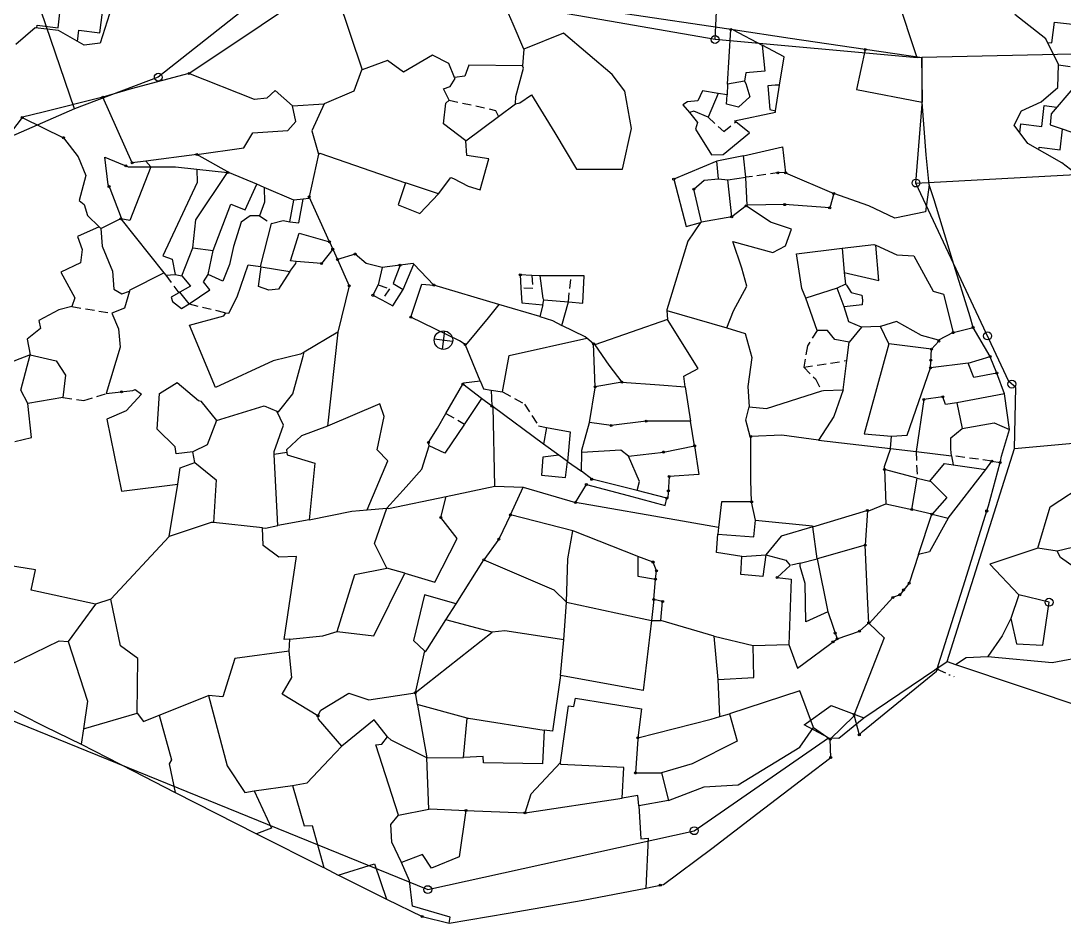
# Model space of a CAD drawing. Header units: metres. Extents: x 302961 to 304417, y 1943136 to 1944048.
# Drawn here: x 303496 to 304070, y 1943147 to 1943644 of the extents above; entities that cross this region are included whole.
import ezdxf

# ---------------------------------------------------------------- set-up
doc = ezdxf.new("R2010")
doc.units = ezdxf.units.M
doc.linetypes.add('DASHED', pattern=[0.75, 0.5, -0.25])
doc.linetypes.add('DIVIDE', pattern=[1.25, 0.5, -0.25, 0, -0.25, 0, -0.25])
for name, color, linetype in [('POLY_HATCH', 12, 'Continuous'), ('POLY_PARCEL', 6, 'Continuous'), ('POLY_SUBPARCEL', 6, 'DASHED'), ('V_BOUND_LINE', 7, 'Continuous'), ('V_DIVIDE_LINE', 7, 'DIVIDE')]:
    doc.layers.add(name, color=color, linetype=linetype)

msp = doc.modelspace()

# ---------------------------------------------------------------- linework, layer by layer
for p, q in [((303728.75, 1943473.49), (303727.51, 1943463.35)), ((303723.06, 1943469.04), (303733.19, 1943467.8))]:
    msp.add_line(p, q)
for centre, radius in [((303886.26, 1943639.49), 0.552), ((303877.64, 1943633.93), 2.17), ((303960.17, 1943628.5), 0.552), ((303571.23, 1943613.19), 2.17), ((303588.28, 1943615.27), 0.552), ((303540.79, 1943602.21), 0.552), ((303496.35, 1943590.97), 0.552), ((303519.1, 1943579.89), 0.552), ((303592.49, 1943570.62), 0.552), ((303553.43, 1943564.38), 0.552), ((303556.92, 1943566.05), 0.552), ((303609.39, 1943560.66), 0.552), ((303912.13, 1943560.58), 0.552), ((303916.46, 1943560.51), 0.552), ((303544.12, 1943552.99), 0.552), ((303854.84, 1943557.06), 0.552), ((303988.17, 1943554.9), 2.17), ((303654.23, 1943547.38), 0.552), ((303865.88, 1943551.55), 0.552), ((303942.89, 1943549.17), 0.552), ((303894.75, 1943542.35), 0.552), ((303915.9, 1943543.01), 0.552), ((303940.68, 1943541.24), 0.552), ((303886.77, 1943536.27), 0.552), ((303550.65, 1943535.15), 0.552), ((303665.4, 1943522.55), 0.552), ((303667.19, 1943518.51), 0.552), ((303669.79, 1943512.81), 0.552), ((303679.5, 1943515.83), 0.552), ((303661.05, 1943510.61), 0.552), ((303704.24, 1943509.64), 0.552), ((303770.44, 1943504.32), 0.552), ((303676.24, 1943498.28), 0.552), ((303722.79, 1943498.75), 0.552), ((303689.37, 1943493.08), 0.552), ((303710.14, 1943481.06), 0.552), ((303728.13, 1943468.42), 5.1), ((304008.61, 1943472.53), 0.552), ((304019.57, 1943475.39), 0.552), ((304027.57, 1943470.72), 2.17), ((304000.72, 1943467.87), 0.552), ((303740.14, 1943466.06), 0.552), ((303810.79, 1943466.34), 0.552), ((303996.75, 1943463.43), 0.552), ((303996.36, 1943457.31), 0.552), ((304028.97, 1943459.43), 0.552), ((303996.1, 1943453.15), 0.552), ((304032.73, 1943450.3), 0.552), ((303738.77, 1943444.13), 0.552), ((303826.36, 1943445.29), 0.552), ((304040.92, 1943444.21), 2.17), ((303551.05, 1943439.96), 0.552), ((303811.7, 1943442.66), 0.552), ((303754.81, 1943432.06), 0.552), ((303992.56, 1943435.74), 0.552), ((304002.9, 1943437.17), 0.552), ((303820.48, 1943421.45), 0.552), ((303839.66, 1943423.79), 0.552), ((303897.32, 1943415.28), 0.552), ((303719.92, 1943412.02), 0.552), ((303866.38, 1943410.21), 0.552), ((303849.21, 1943406.78), 0.552), ((304029.93, 1943401.78), 0.552), ((304034.49, 1943401.04), 0.552), ((303809.73, 1943391.77), 0.552), ((303852.34, 1943393.24), 0.552), ((303970.81, 1943397.25), 0.552), ((303806.78, 1943388.89), 0.552), ((303851.04, 1943381.34), 0.552), ((303851.9, 1943385.43), 0.552), ((303800.87, 1943379.01), 0.552), ((303897.75, 1943379.42), 0.552), ((303961.42, 1943374.55), 0.552), ((303985.86, 1943375.08), 0.552), ((303726.69, 1943370.76), 0.552), ((303765.11, 1943372.11), 0.552), ((303996.84, 1943372.55), 0.552), ((304027.08, 1943374.31), 0.552), ((303758.67, 1943358.76), 0.552), ((303960.15, 1943355.54), 0.552), ((303750.33, 1943347.43), 0.552), ((303843.48, 1943346.22), 0.552), ((303845.42, 1943341.4), 0.552), ((303844.87, 1943336.78), 0.552), ((303911.85, 1943337.68), 0.552), ((303984.36, 1943334.56), 0.552), ((303981.35, 1943330.81), 0.552), ((303843.89, 1943325.5), 0.552), ((303848.76, 1943324.49), 0.552), ((303975.42, 1943326.72), 0.552), ((303979.27, 1943328.22), 0.552), ((304061.41, 1943324.05), 2.17), ((303962.15, 1943312.74), 0.552), ((303943.69, 1943307.12), 0.552), ((303957.11, 1943308.15), 0.552), ((303942.5, 1943302.26), 0.552), ((303944.78, 1943303.95), 0.552), ((303999.82, 1943287.2), 0.552), ((303712.56, 1943274.14), 0.552), ((303659.11, 1943261.49), 0.552), ((303954.14, 1943262.21), 0.552), ((303835.13, 1943249.4), 0.552), ((303940.95, 1943248.58), 0.552), ((303956.99, 1943251.03), 0.552), ((303941.24, 1943238.53), 0.552), ((303833.84, 1943230.05), 0.552), ((303740.54, 1943209.34), 0.552), ((303773.04, 1943208.11), 0.552), ((303866.16, 1943198.25), 2.17), ((303847.48, 1943168.23), 0.552), ((303719.53, 1943165.82), 2.17), ((303716.41, 1943151), 0.552)]:
    msp.add_circle(centre, radius)
at = {"layer": 'POLY_HATCH', "linetype": 'Continuous'}
for p, q in [((303516.07, 1943640.41), (303517.47, 1943651.89)), ((303539.04, 1943637.61), (303540.44, 1943649.09)), ((303504.4, 1943640.34), (303504.58, 1943641.81)), ((303504.58, 1943641.81), (303516.07, 1943640.41)), ((304062.98, 1943632.03), (304064.38, 1943643.52)), ((304064.38, 1943643.52), (304075.87, 1943642.12)), ((303526.81, 1943632.91), (303527.55, 1943639.01)), ((303527.55, 1943639.01), (303539.04, 1943637.61)), ((304060.57, 1943632.33), (304062.98, 1943632.03)), ((304066.61, 1943619.93), (304073.07, 1943619.14)), ((304057.38, 1943586.08), (304058.78, 1943597.57)), ((304058.78, 1943597.57), (304065.69, 1943596.73)), ((304045.3, 1943582.58), (304045.89, 1943587.48)), ((304045.89, 1943587.48), (304057.38, 1943586.08)), ((304067.47, 1943573.19), (304068.86, 1943584.61)), ((304055.81, 1943573.2), (304055.98, 1943574.6)), ((304055.98, 1943574.6), (304067.47, 1943573.19))]:
    msp.add_line(p, q, dxfattribs=at)
at = {"layer": 'POLY_HATCH'}
for p, q in [((303545.63, 1943652.14), (303539.3, 1943631.89)), ((304059.57, 1943634.34), (304042.6, 1943647.63)), ((303503.51, 1943640.45), (303492.91, 1943631.23)), ((303516.3, 1943638.89), (303503.51, 1943640.45)), ((303530.41, 1943630.87), (303516.3, 1943638.89)), ((304066.62, 1943620.17), (304059.57, 1943634.34)), ((303539.3, 1943631.89), (303530.41, 1943630.87)), ((304066.14, 1943607.61), (304066.62, 1943620.17)), ((304057.09, 1943599.61), (304066.14, 1943607.61)), ((304074.51, 1943607), (304062.48, 1943592.98)), ((304046.31, 1943594.61), (304057.09, 1943599.61)), ((304042.19, 1943586.71), (304046.31, 1943594.61)), ((304062.48, 1943592.98), (304062.06, 1943586.9)), ((304049.74, 1943576.68), (304042.19, 1943586.71)), ((304062.06, 1943586.9), (304080.04, 1943580.84)), ((304068.43, 1943565.99), (304049.74, 1943576.68)), ((304083.5, 1943554.34), (304068.43, 1943565.99))]:
    msp.add_line(p, q, dxfattribs=at)
at = {"layer": 'POLY_PARCEL'}
for p, q in [((303877.64, 1943633.93), (303885.25, 1943787.87)), ((303525.04, 1943595.78), (303465.5, 1943771.66)), ((303988.82, 1943623.91), (303941.84, 1943766.78)), ((303766.52, 1943642.42), (303748.39, 1943684.44)), ((303666.32, 1943668.12), (303683.44, 1943617.27)), ((303634.13, 1943662.95), (303571.23, 1943613.19)), ((303646.3, 1943654.08), (303618.93, 1943635.67)), ((303877.64, 1943633.93), (303783.51, 1943650.22)), ((303885.24, 1943639.65), (303828.23, 1943648.03)), ((303772.45, 1943628.7), (303766.52, 1943642.42)), ((303884.49, 1943609.42), (303886.26, 1943639.49)), ((303886.26, 1943639.49), (303885.24, 1943639.65)), ((303887.59, 1943639.29), (303886.26, 1943639.49)), ((303918.98, 1943634.51), (303887.59, 1943639.29)), ((303887.59, 1943639.29), (303903.57, 1943630.89)), ((303618.93, 1943635.67), (303588.28, 1943615.27)), ((303794.18, 1943637.49), (303772.45, 1943628.7)), ((303820.96, 1943614.63), (303794.18, 1943637.49)), ((303988.82, 1943623.91), (303877.64, 1943633.93)), ((303960.17, 1943628.5), (303918.98, 1943634.51)), ((303772.45, 1943628.7), (303771.72, 1943619.43)), ((303915.55, 1943624.47), (303903.57, 1943630.89)), ((303903.57, 1943630.89), (303905.05, 1943616.47)), ((303960.17, 1943628.5), (303955.41, 1943606.46)), ((303991.58, 1943623.89), (303960.17, 1943628.5)), ((303697.33, 1943622.47), (303683.44, 1943617.27)), ((303706.11, 1943616.04), (303697.33, 1943622.47)), ((303722.21, 1943625.39), (303706.11, 1943616.04)), ((303731.16, 1943620.71), (303722.21, 1943625.39)), ((303913.03, 1943608.85), (303915.55, 1943624.47)), ((303991.37, 1943623.97), (303988.82, 1943623.91)), ((304103.22, 1943626.54), (303991.37, 1943623.97)), ((303991.73, 1943600.61), (303991.37, 1943623.97)), ((303991.51, 1943599.44), (303991.58, 1943623.89)), ((303683.06, 1943617.13), (303678.83, 1943605.5)), ((303683.44, 1943617.27), (303683.06, 1943617.13)), ((303734.3, 1943613.09), (303731.16, 1943620.71)), ((303742.04, 1943619.73), (303739.96, 1943613.78)), ((303771.72, 1943619.43), (303742.04, 1943619.73)), ((303767.92, 1943602.55), (303772.2, 1943618.15)), ((303772.2, 1943618.15), (303771.72, 1943619.43)), ((303905.05, 1943616.47), (303894.51, 1943615.54)), ((303571.23, 1943613.19), (303525.04, 1943595.78)), ((303587.95, 1943615.18), (303556.3, 1943606.7)), ((303588.28, 1943615.27), (303587.95, 1943615.18)), ((303624.12, 1943600.94), (303587.95, 1943615.18)), ((303731.91, 1943608.09), (303734.53, 1943612.52)), ((303739.96, 1943613.78), (303734.3, 1943613.09)), ((303734.53, 1943612.52), (303734.3, 1943613.09)), ((303827.96, 1943605.42), (303820.96, 1943614.63)), ((303893.84, 1943611.01), (303884.49, 1943609.42)), ((303894.51, 1943615.54), (303893.84, 1943611.01)), ((303893.84, 1943611.01), (303894.58, 1943609.65)), ((303556.3, 1943606.7), (303540.79, 1943602.21)), ((303635.5, 1943605.84), (303631, 1943601.56)), ((303645.03, 1943597.45), (303635.5, 1943605.84)), ((303678.83, 1943605.5), (303662.42, 1943598.5)), ((303728.12, 1943606.78), (303731.91, 1943608.09)), ((303731.27, 1943600.6), (303728.12, 1943606.78)), ((303831.59, 1943584.92), (303827.96, 1943605.42)), ((303870.69, 1943605.77), (303868.09, 1943600.24)), ((303879.39, 1943604.28), (303870.69, 1943605.77)), ((303884.49, 1943609.42), (303884.25, 1943603.44)), ((303894.58, 1943609.65), (303896.79, 1943602.3)), ((303910.72, 1943608.89), (303906.74, 1943608.51)), ((303906.74, 1943608.51), (303907.8, 1943595.44)), ((303913.03, 1943608.85), (303910.72, 1943608.89)), ((303910.87, 1943594.59), (303913.03, 1943608.85)), ((303955.41, 1943606.46), (303991.51, 1943599.44)), ((303540.79, 1943602.21), (303507.95, 1943593.88)), ((303556.92, 1943566.05), (303540.79, 1943602.21)), ((303631, 1943601.56), (303624.12, 1943600.94)), ((303729.41, 1943598.94), (303731.27, 1943600.6)), ((303767.8, 1943598.48), (303767.92, 1943602.55)), ((303767.8, 1943598.48), (303770.25, 1943599.09)), ((303770.25, 1943599.09), (303776.57, 1943603.43)), ((303776.57, 1943603.43), (303789.44, 1943582.52)), ((303862.51, 1943599.7), (303859.95, 1943598.04)), ((303868.09, 1943600.24), (303862.51, 1943599.7)), ((303879.39, 1943604.28), (303873.82, 1943591.12)), ((303884.25, 1943603.44), (303879.39, 1943604.28)), ((303883.89, 1943598.28), (303884.25, 1943603.44)), ((303896.79, 1943602.3), (303890.54, 1943596.7)), ((303988.17, 1943554.9), (303991.73, 1943600.61)), ((303993.84, 1943570.46), (303991.51, 1943599.44)), ((303525.04, 1943595.78), (303483.88, 1943577.75)), ((303507.95, 1943593.88), (303496.49, 1943591.15)), ((303645.03, 1943597.45), (303662.42, 1943598.5)), ((303646.91, 1943588.72), (303645.03, 1943597.45)), ((303662.42, 1943598.5), (303655.74, 1943583.71)), ((303728.18, 1943587.49), (303729.41, 1943598.94)), ((303758.47, 1943591.64), (303767.8, 1943598.48)), ((303859.95, 1943598.04), (303863.47, 1943593.68)), ((303865.95, 1943594.55), (303863.47, 1943593.68)), ((303863.47, 1943593.68), (303867.86, 1943588.24)), ((303873.82, 1943591.12), (303865.95, 1943594.55)), ((303890.54, 1943596.7), (303883.89, 1943598.28)), ((303888.35, 1943589.2), (303910.78, 1943594)), ((303907.8, 1943595.44), (303910.87, 1943594.59)), ((303910.78, 1943594), (303910.87, 1943594.59)), ((303496.35, 1943590.97), (303477.91, 1943567.02)), ((303496.49, 1943591.15), (303496.35, 1943590.97)), ((303496.35, 1943590.97), (303519.1, 1943579.89)), ((303642.6, 1943583.88), (303646.91, 1943588.72)), ((303740.55, 1943578.07), (303728.18, 1943587.49)), ((303740.55, 1943578.07), (303758.47, 1943591.64)), ((303867.86, 1943588.24), (303866.92, 1943584.52)), ((303889.01, 1943588.65), (303888.35, 1943589.2)), ((303896.5, 1943582.49), (303889.01, 1943588.65)), ((303618.25, 1943574.27), (303623.23, 1943582.51)), ((303623.23, 1943582.51), (303642.6, 1943583.88)), ((303655.74, 1943583.71), (303659.33, 1943570.88)), ((303789.44, 1943582.52), (303801.27, 1943562.56)), ((303826.6, 1943562.51), (303831.59, 1943584.92)), ((303866.92, 1943584.52), (303875.6, 1943570.45)), ((303882.13, 1943570.65), (303896.5, 1943582.49)), ((303519.1, 1943579.89), (303527.16, 1943569.25)), ((303740.99, 1943570.16), (303740.55, 1943578.07)), ((303592.49, 1943570.62), (303564.39, 1943567.01)), ((303592.49, 1943570.62), (303618.25, 1943574.27)), ((303610.46, 1943560.55), (303592.49, 1943570.62)), ((303659.33, 1943570.88), (303654.23, 1943547.38)), ((303659.33, 1943570.88), (303660.04, 1943571.37)), ((303660.04, 1943571.37), (303707.35, 1943555.05)), ((303875.6, 1943570.45), (303882.13, 1943570.65)), ((303893.3, 1943569.93), (303914.81, 1943574.9)), ((303914.81, 1943574.9), (303916.46, 1943560.51)), ((303995.51, 1943554.01), (303993.84, 1943570.46)), ((303527.16, 1943569.25), (303531.34, 1943559.02)), ((303543.65, 1943553.9), (303541.75, 1943569.11)), ((303541.75, 1943569.11), (303554.61, 1943563.9)), ((303564.39, 1943567.01), (303556.92, 1943566.05)), ((303753.13, 1943568.26), (303740.99, 1943570.16)), ((303748.26, 1943551.22), (303753.13, 1943568.26)), ((303878.54, 1943566.97), (303854.84, 1943557.06)), ((303893.3, 1943569.93), (303878.54, 1943566.97)), ((303879.59, 1943557.21), (303878.54, 1943566.97)), ((303894.54, 1943558.06), (303893.3, 1943569.93)), ((303531.34, 1943559.02), (303527.63, 1943545.29)), ((303554.61, 1943563.9), (303567.16, 1943563.9)), ((303567.16, 1943563.9), (303555.48, 1943534.27)), ((303567.16, 1943563.9), (303580.61, 1943563.75)), ((303580.61, 1943563.75), (303592.35, 1943562.52)), ((303591.84, 1943534.65), (303609.39, 1943560.66)), ((303592.35, 1943562.52), (303592.67, 1943555.29)), ((303592.35, 1943562.52), (303609.39, 1943560.66)), ((303609.39, 1943560.66), (303610.46, 1943560.55)), ((303625.37, 1943554.21), (303610.46, 1943560.55)), ((303801.27, 1943562.56), (303826.6, 1943562.51)), ((303916.46, 1943560.51), (303942.89, 1943549.17)), ((303988.17, 1943554.9), (304092.82, 1943560.59)), ((303544.67, 1943551.92), (303543.65, 1943553.9)), ((303592.67, 1943555.29), (303573.75, 1943514.84)), ((303619.11, 1943540.22), (303625.37, 1943554.21)), ((303629.47, 1943552.47), (303625.37, 1943554.21)), ((303707.35, 1943555.05), (303703.21, 1943542.97)), ((303725.36, 1943549.05), (303707.35, 1943555.05)), ((303725.36, 1943549.05), (303732.23, 1943557.87)), ((303732.23, 1943557.87), (303733.61, 1943557.44)), ((303733.61, 1943557.44), (303741.69, 1943553.25)), ((303741.69, 1943553.25), (303748.26, 1943551.22)), ((303854.84, 1943557.06), (303861.71, 1943530.95)), ((303865.88, 1943551.55), (303871.56, 1943556.5)), ((303871.56, 1943556.5), (303879.59, 1943557.21)), ((303879.59, 1943557.21), (303884.7, 1943556.68)), ((303884.7, 1943556.68), (303894.54, 1943558.06)), ((303886.77, 1943536.27), (303884.7, 1943556.68)), ((303894.56, 1943557.92), (303894.54, 1943558.06)), ((303895.19, 1943542.69), (303894.56, 1943557.92)), ((304039.32, 1943445.62), (303988.17, 1943554.9)), ((303995.51, 1943554.01), (303993.35, 1943539)), ((303998.26, 1943545.75), (303995.51, 1943554.01)), ((303551, 1943535.48), (303544.67, 1943551.92)), ((303645.85, 1943545.5), (303629.47, 1943552.47)), ((303629.47, 1943552.47), (303629.7, 1943544.41)), ((303654.23, 1943547.38), (303654.03, 1943546.46)), ((303665.4, 1943522.55), (303654.23, 1943547.38)), ((303715.09, 1943538.22), (303725.36, 1943549.05)), ((303870.23, 1943533.44), (303865.88, 1943551.55)), ((303942.89, 1943549.17), (303940.68, 1943541.24)), ((303962.19, 1943542.29), (303942.89, 1943549.17)), ((303527.63, 1943545.29), (303530.35, 1943543.01)), ((303530.35, 1943543.01), (303532.27, 1943537.12)), ((303601.36, 1943517.75), (303611.06, 1943543.36)), ((303611.06, 1943543.36), (303619.11, 1943540.22)), ((303629.7, 1943544.41), (303626.88, 1943536.9)), ((303643.56, 1943533.56), (303645.85, 1943545.5)), ((303650.95, 1943546.06), (303645.85, 1943545.5)), ((303648.48, 1943532.91), (303650.95, 1943546.06)), ((303654.03, 1943546.46), (303650.95, 1943546.06)), ((303703.21, 1943542.97), (303715.09, 1943538.22)), ((303894.75, 1943542.35), (303886.77, 1943536.27)), ((303895.19, 1943542.69), (303894.75, 1943542.35)), ((303908.1, 1943533.31), (303894.75, 1943542.35)), ((303915.9, 1943543.01), (303895.19, 1943542.69)), ((303940.68, 1943541.24), (303915.9, 1943543.01)), ((303976.52, 1943535.61), (303962.19, 1943542.29)), ((304008.29, 1943512.46), (303998.26, 1943545.75)), ((303532.27, 1943537.12), (303538.69, 1943530.78)), ((303621.79, 1943536.94), (303616.79, 1943533.33)), ((303626.88, 1943536.9), (303621.79, 1943536.94)), ((303886.77, 1943536.27), (303870.23, 1943533.44)), ((303993.35, 1943539), (303976.52, 1943535.61)), ((303538.69, 1943530.78), (303526.84, 1943525.54)), ((303538.69, 1943530.78), (303539.53, 1943529.95)), ((303539.53, 1943529.95), (303551, 1943535.48)), ((303555.48, 1943534.27), (303550.65, 1943535.15)), ((303550.65, 1943535.15), (303574.31, 1943505.43)), ((303590.31, 1943519.23), (303591.84, 1943534.65)), ((303616.79, 1943533.33), (303612.62, 1943519.91)), ((303627.47, 1943508.88), (303633.47, 1943532.61)), ((303633.47, 1943532.61), (303639.95, 1943534.24)), ((303639.95, 1943534.24), (303643.56, 1943533.56)), ((303643.56, 1943533.56), (303648.48, 1943532.91)), ((303861.71, 1943530.95), (303869.54, 1943533.24)), ((303869.54, 1943533.24), (303862.71, 1943522.87)), ((303869.54, 1943533.24), (303870.23, 1943533.44)), ((303919.6, 1943529.56), (303908.1, 1943533.31)), ((303526.84, 1943525.54), (303529.27, 1943518.25)), ((303539.53, 1943529.95), (303540.4, 1943520.08)), ((303644.04, 1943512.15), (303648.84, 1943527.35)), ((303648.84, 1943527.35), (303665.4, 1943522.55)), ((303916.32, 1943520.25), (303919.6, 1943529.56)), ((303540.4, 1943520.08), (303546.06, 1943506.33)), ((303584.26, 1943503.86), (303590.31, 1943519.23)), ((303590.31, 1943519.23), (303601.36, 1943517.75)), ((303612.62, 1943519.91), (303610.42, 1943509.98)), ((303665.4, 1943522.55), (303667.19, 1943518.51)), ((303862.71, 1943522.87), (303851.12, 1943485.16)), ((303892.37, 1943508.09), (303887.39, 1943522.7)), ((303887.39, 1943522.7), (303909.49, 1943516.64)), ((303909.49, 1943516.64), (303916.32, 1943520.25)), ((303922.42, 1943516.01), (303947.51, 1943519.02)), ((303947.51, 1943519.02), (303965.03, 1943521.14)), ((303947.51, 1943519.02), (303948.73, 1943505.61)), ((303965.03, 1943521.14), (303966, 1943520.7)), ((303967.8, 1943501.16), (303966, 1943520.7)), ((303966, 1943520.7), (303977.65, 1943515.43)), ((303529.27, 1943518.25), (303528.43, 1943510.95)), ((303573.75, 1943514.84), (303578.88, 1943513.01)), ((303578.88, 1943513.01), (303580.47, 1943504.5)), ((303598.74, 1943504.52), (303601.36, 1943517.75)), ((303667.19, 1943518.51), (303661.05, 1943510.61)), ((303667.19, 1943518.51), (303669.79, 1943512.81)), ((303679.5, 1943515.83), (303669.79, 1943512.81)), ((303685.64, 1943510.55), (303679.5, 1943515.83)), ((303925.42, 1943496.84), (303922.42, 1943516.01)), ((303977.65, 1943515.43), (303987.01, 1943514.76)), ((303987.01, 1943514.76), (303997.57, 1943495.32)), ((303528.43, 1943510.95), (303517.64, 1943505.8)), ((303610.42, 1943509.98), (303606.78, 1943500.86)), ((303614.67, 1943492.33), (303620.75, 1943509.94)), ((303620.75, 1943509.94), (303627.47, 1943508.88)), ((303626.43, 1943497.85), (303627.87, 1943508.81)), ((303627.47, 1943508.88), (303627.87, 1943508.81)), ((303627.87, 1943508.81), (303643.61, 1943506.23)), ((303643.61, 1943506.23), (303646.98, 1943510.58)), ((303647.04, 1943511.71), (303644.04, 1943512.15)), ((303646.98, 1943510.58), (303647.04, 1943511.71)), ((303661.05, 1943510.61), (303647.04, 1943511.71)), ((303669.79, 1943512.81), (303676.24, 1943498.28)), ((303694.39, 1943508.39), (303685.64, 1943510.55)), ((303694.39, 1943508.39), (303692.26, 1943498.9)), ((303704.24, 1943509.64), (303694.39, 1943508.39)), ((303704.24, 1943509.64), (303700.41, 1943499.54)), ((303711.45, 1943510.61), (303704.24, 1943509.64)), ((303706, 1943496.35), (303711.85, 1943510.19)), ((303711.85, 1943510.19), (303711.45, 1943510.61)), ((303722.79, 1943498.75), (303711.85, 1943510.19)), ((303895.15, 1943498.05), (303892.37, 1943508.09)), ((304017.95, 1943481.29), (304008.29, 1943512.46)), ((303517.64, 1943505.8), (303525.39, 1943491.66)), ((303546.06, 1943506.33), (303546.76, 1943496.41)), ((303555.77, 1943496.14), (303574.31, 1943505.43)), ((303574.31, 1943505.43), (303575.34, 1943504.14)), ((303575.34, 1943504.14), (303580.47, 1943504.5)), ((303580.47, 1943504.5), (303584.26, 1943503.86)), ((303584.26, 1943503.86), (303588.91, 1943498.07)), ((303596.02, 1943500.44), (303598.74, 1943504.52)), ((303606.78, 1943500.86), (303598.74, 1943504.52)), ((303643.61, 1943506.23), (303637.44, 1943496.43)), ((303776.85, 1943503.99), (303770.44, 1943504.32)), ((303770.44, 1943504.32), (303770.81, 1943497.19)), ((303781.12, 1943503.77), (303776.85, 1943503.99)), ((303781.35, 1943503.77), (303781.12, 1943503.77)), ((303782.99, 1943491.39), (303781.35, 1943503.77)), ((303798.43, 1943503.77), (303781.35, 1943503.77)), ((303805.64, 1943503.77), (303798.43, 1943503.77)), ((303804.77, 1943488.84), (303805.64, 1943503.77)), ((303948.73, 1943505.61), (303967.8, 1943501.16)), ((303948.73, 1943505.61), (303949.32, 1943499.17)), ((303546.76, 1943496.41), (303551.14, 1943493.86)), ((303555.42, 1943495.41), (303555.77, 1943496.14)), ((303588.91, 1943498.07), (303583.15, 1943494.78)), ((303588.17, 1943488.32), (303599.63, 1943496.16)), ((303599.63, 1943496.16), (303596.02, 1943500.44)), ((303632.03, 1943495.84), (303626.43, 1943497.85)), ((303637.44, 1943496.43), (303632.03, 1943495.84)), ((303676.24, 1943498.28), (303670.04, 1943472.77)), ((303692.26, 1943498.9), (303689.37, 1943493.08)), ((303700.21, 1943487.36), (303706, 1943496.35)), ((303700.41, 1943499.54), (303706, 1943496.35)), ((303710.14, 1943481.06), (303716.18, 1943499.19)), ((303716.18, 1943499.19), (303722.79, 1943498.75)), ((303758.61, 1943488.03), (303722.79, 1943498.75)), ((303770.81, 1943497.19), (303771.25, 1943488.92)), ((303887.69, 1943484.52), (303895.15, 1943498.05)), ((303927.63, 1943491.54), (303925.42, 1943496.84)), ((303944.78, 1943497.08), (303927.63, 1943491.54)), ((303949.32, 1943499.17), (303944.78, 1943497.08)), ((303948.6, 1943486.69), (303944.78, 1943497.08)), ((303949.32, 1943499.17), (303949.97, 1943498.69)), ((303949.97, 1943498.69), (303952.45, 1943494.63)), ((303525.39, 1943491.66), (303523.73, 1943486.84)), ((303551.14, 1943493.86), (303555.42, 1943495.41)), ((303555.42, 1943495.41), (303552.64, 1943485.97)), ((303582.53, 1943494.43), (303578.29, 1943492.02)), ((303578.29, 1943492.02), (303579, 1943489.6)), ((303583.15, 1943494.78), (303582.53, 1943494.43)), ((303588.17, 1943488.32), (303583.15, 1943494.78)), ((303610.09, 1943483.32), (303614.67, 1943492.33)), ((303689.37, 1943493.08), (303694.21, 1943490.52)), ((303694.21, 1943490.52), (303700.21, 1943487.36)), ((303782.81, 1943487.84), (303783.3, 1943490.66)), ((303783.3, 1943490.66), (303782.99, 1943491.39)), ((303783.3, 1943490.66), (303796.88, 1943489.43)), ((303933.72, 1943473.77), (303927.63, 1943491.54)), ((303952.45, 1943494.63), (303958.43, 1943493.18)), ((303958.43, 1943493.18), (303958.74, 1943490.35)), ((303958.74, 1943490.35), (303958.5, 1943487.87)), ((303997.57, 1943495.32), (304003.28, 1943493.74)), ((304003.28, 1943493.74), (304008.61, 1943472.53)), ((303516.51, 1943485.05), (303505.51, 1943479.2)), ((303523.73, 1943486.84), (303516.51, 1943485.05)), ((303552.64, 1943485.97), (303545.71, 1943483.26)), ((303579, 1943489.6), (303584.07, 1943485.88)), ((303584.07, 1943485.88), (303588.17, 1943488.32)), ((303758.61, 1943488.03), (303752.79, 1943480.68)), ((303781.11, 1943481.33), (303758.61, 1943488.03)), ((303771.25, 1943488.92), (303782.81, 1943487.84)), ((303782.81, 1943487.84), (303781.11, 1943481.33)), ((303793.21, 1943476.44), (303796.88, 1943489.43)), ((303796.88, 1943489.43), (303804.77, 1943488.84)), ((303851.12, 1943485.16), (303851.15, 1943484.67)), ((303851.15, 1943484.67), (303884.13, 1943475.21)), ((303851.15, 1943484.67), (303851.42, 1943479.72)), ((303884.13, 1943475.21), (303887.69, 1943484.52)), ((303958.5, 1943487.87), (303948.6, 1943486.69)), ((303951.22, 1943478.48), (303948.6, 1943486.69)), ((303505.51, 1943479.2), (303506.47, 1943474.87)), ((303545.71, 1943483.26), (303549.37, 1943474.55)), ((303588.45, 1943476.56), (303607.31, 1943481.82)), ((303607.31, 1943481.82), (303608.45, 1943483.48)), ((303608.45, 1943483.48), (303610.09, 1943483.32)), ((303737.04, 1943468.01), (303710.14, 1943481.06)), ((303752.79, 1943480.68), (303740.28, 1943465.72)), ((303781.11, 1943481.33), (303788.19, 1943479.15)), ((303788.19, 1943479.15), (303793.21, 1943476.44)), ((303851.42, 1943479.72), (303811.38, 1943465.86)), ((303868.4, 1943452.77), (303851.42, 1943479.72)), ((303958.11, 1943475.49), (303951.22, 1943478.48)), ((303977.53, 1943478.73), (303968.66, 1943476)), ((303991.3, 1943470.91), (303977.53, 1943478.73)), ((304019.57, 1943475.39), (304017.95, 1943481.29)), ((303506.47, 1943474.87), (303499.16, 1943468.93)), ((303549.37, 1943474.55), (303550.2, 1943464.49)), ((303602.76, 1943442.36), (303588.45, 1943476.56)), ((303670.04, 1943472.77), (303651.5, 1943461.77)), ((303670.04, 1943472.77), (303664.4, 1943420.97)), ((303806.2, 1943470.18), (303793.21, 1943476.44)), ((303884.13, 1943475.21), (303894.22, 1943471.97)), ((303939.41, 1943473.76), (303933.72, 1943473.77)), ((303943.46, 1943468.81), (303939.41, 1943473.76)), ((303958.11, 1943475.49), (303951.44, 1943467.29)), ((303968.42, 1943475.93), (303958.11, 1943475.49)), ((303968.66, 1943476), (303968.42, 1943475.93)), ((303973.28, 1943466.36), (303968.66, 1943476)), ((304008.61, 1943472.53), (304019.57, 1943475.39)), ((304028.97, 1943459.43), (304019.57, 1943475.39)), ((303499.16, 1943468.93), (303500.65, 1943460.24)), ((303740.14, 1943466.06), (303737.04, 1943468.01)), ((303764.3, 1943459.94), (303806.97, 1943469.53)), ((303806.97, 1943469.53), (303806.2, 1943470.18)), ((303810.79, 1943466.34), (303806.97, 1943469.53)), ((303894.22, 1943471.97), (303897.9, 1943458.8)), ((303951.44, 1943467.29), (303943.46, 1943468.81)), ((303950.12, 1943457.15), (303951.44, 1943467.29)), ((304000.6, 1943468.33), (303991.3, 1943470.91)), ((303996.75, 1943463.43), (304000.72, 1943467.87)), ((304008.61, 1943472.53), (304000.6, 1943468.33)), ((304000.72, 1943467.87), (304000.6, 1943468.33)), ((303550.2, 1943464.49), (303542.49, 1943438.97)), ((303651.5, 1943461.77), (303649.56, 1943460.75)), ((303650.99, 1943459.57), (303651.5, 1943461.77)), ((303740.28, 1943465.72), (303740.14, 1943466.06)), ((303748.36, 1943445.97), (303740.28, 1943465.72)), ((303811.7, 1943442.66), (303810.79, 1943466.34)), ((303811.38, 1943465.86), (303810.79, 1943466.34)), ((303811.38, 1943465.86), (303819.21, 1943454.69)), ((303973.28, 1943466.36), (303959.63, 1943416.85)), ((303996.75, 1943463.43), (303973.28, 1943466.36)), ((303996.1, 1943453.15), (303996.75, 1943463.43)), ((303500.65, 1943460.24), (303480.37, 1943452.5)), ((303495.68, 1943440.86), (303500.65, 1943460.24)), ((303500.65, 1943460.24), (303515.1, 1943457.06)), ((303515.1, 1943457.06), (303520.15, 1943449.13)), ((303634.42, 1943456.94), (303602.76, 1943442.36)), ((303649.56, 1943460.75), (303634.42, 1943456.94)), ((303645.27, 1943438.78), (303650.99, 1943459.57)), ((303760.65, 1943439.97), (303764.3, 1943459.94)), ((303897.9, 1943458.8), (303895.63, 1943442.94)), ((303948.02, 1943441.03), (303950.12, 1943457.15)), ((304016.87, 1943455.75), (303996.1, 1943453.15)), ((304016.87, 1943455.75), (304028.97, 1943459.43)), ((304020.09, 1943447.77), (304016.87, 1943455.75)), ((304029.05, 1943459.29), (304028.97, 1943459.43)), ((304032.73, 1943450.3), (304029.05, 1943459.29)), ((303819.21, 1943454.69), (303826.36, 1943445.29)), ((303860.39, 1943448.59), (303868.4, 1943452.77)), ((303983.35, 1943416.11), (303996.1, 1943453.15)), ((304032.73, 1943450.3), (304020.09, 1943447.77)), ((304036.92, 1943438.81), (304032.73, 1943450.3)), ((303520.15, 1943449.13), (303518.78, 1943436.84)), ((303571.97, 1943438.93), (303581.67, 1943445.04)), ((303581.67, 1943445.04), (303593.27, 1943435.24)), ((303729.52, 1943428.01), (303738.77, 1943444.13)), ((303738.77, 1943444.13), (303739.21, 1943444.9)), ((303749.16, 1943436.28), (303738.77, 1943444.13)), ((303739.21, 1943444.9), (303748.36, 1943445.97)), ((303748.36, 1943445.97), (303750.27, 1943441.6)), ((303826.36, 1943445.29), (303811.7, 1943442.66)), ((303826.36, 1943445.29), (303847.05, 1943443.7)), ((303861.13, 1943442.63), (303860.39, 1943448.59)), ((304043.15, 1943442.26), (304039.32, 1943445.62)), ((303499.51, 1943433.46), (303495.68, 1943440.86)), ((303542.49, 1943438.97), (303557.25, 1943440.69)), ((303562.08, 1943438.68), (303553.54, 1943429.42)), ((303557.25, 1943440.69), (303558.52, 1943441.21)), ((303558.52, 1943441.21), (303562.08, 1943438.68)), ((303570.53, 1943419.44), (303571.97, 1943438.93)), ((303637.45, 1943428.87), (303645.27, 1943438.78)), ((303750.27, 1943441.6), (303754.38, 1943440.81)), ((303754.38, 1943440.81), (303754.81, 1943432.06)), ((303754.38, 1943440.81), (303760.65, 1943439.97)), ((303808.48, 1943422.96), (303811.71, 1943442.19)), ((303811.71, 1943442.19), (303811.7, 1943442.66)), ((303847.05, 1943443.7), (303861.13, 1943442.63)), ((303861.13, 1943442.63), (303864.06, 1943423.7)), ((303895.63, 1943442.94), (303896.32, 1943431.7)), ((303905.94, 1943430.8), (303936.32, 1943440.4)), ((303936.32, 1943440.4), (303937.27, 1943440.7)), ((303937.27, 1943440.7), (303948.02, 1943441.03)), ((303948.02, 1943441.03), (303942.95, 1943426.4)), ((304036.92, 1943438.81), (304010.65, 1943433.92)), ((304039.58, 1943419.13), (304036.92, 1943438.81)), ((304042.46, 1943408.64), (304043.15, 1943442.26)), ((303518.78, 1943436.84), (303499.51, 1943433.46)), ((303501.51, 1943414.8), (303499.51, 1943433.46)), ((303593.27, 1943435.24), (303594.66, 1943434.76)), ((303594.66, 1943434.76), (303603.25, 1943424.19)), ((303693.16, 1943433.26), (303664.4, 1943420.97)), ((303695.48, 1943426.42), (303693.16, 1943433.26)), ((303749.16, 1943436.28), (303739.93, 1943422.43)), ((303754.81, 1943432.06), (303749.16, 1943436.28)), ((303992.56, 1943435.74), (303988.21, 1943407.07)), ((304002.9, 1943437.17), (303992.56, 1943435.74)), ((304004.47, 1943432.89), (304002.9, 1943437.17)), ((304010.65, 1943433.92), (304004.47, 1943432.89)), ((304010.65, 1943433.92), (304013.52, 1943419.81)), ((303553.54, 1943429.42), (303542.88, 1943424.96)), ((303603.25, 1943424.19), (303629.43, 1943432.16)), ((303629.43, 1943432.16), (303636.46, 1943429.27)), ((303640.18, 1943421.65), (303636.46, 1943429.27)), ((303636.46, 1943429.27), (303637.45, 1943428.87)), ((303724.81, 1943419.84), (303729.52, 1943428.01)), ((303755.44, 1943431.6), (303754.81, 1943432.06)), ((303783.25, 1943411.12), (303755.44, 1943431.6)), ((303756.42, 1943388.04), (303755.44, 1943431.6)), ((303894.62, 1943424.34), (303896.32, 1943431.7)), ((303896.32, 1943431.7), (303905.94, 1943430.8)), ((303542.88, 1943424.96), (303550.97, 1943385.25)), ((303603.25, 1943424.19), (303598.14, 1943410.68)), ((303634.92, 1943407.03), (303640.18, 1943421.65)), ((303691.65, 1943407.92), (303695.48, 1943426.42)), ((303739.78, 1943422.21), (303728.86, 1943406.22)), ((303739.93, 1943422.43), (303739.78, 1943422.21)), ((303804.25, 1943407.74), (303808.48, 1943422.96)), ((303820.48, 1943421.45), (303808.48, 1943422.96)), ((303839.66, 1943423.79), (303820.48, 1943421.45)), ((303864.06, 1943423.7), (303839.66, 1943423.79)), ((303866.38, 1943410.21), (303864.06, 1943423.7)), ((303897, 1943415.26), (303894.62, 1943424.34)), ((303942.95, 1943426.4), (303934.59, 1943413.4)), ((304013.52, 1943419.81), (304031.28, 1943422.87)), ((304031.28, 1943422.87), (304039.58, 1943419.13)), ((303580.49, 1943409.73), (303570.53, 1943419.44)), ((303649.99, 1943415.64), (303641.72, 1943407.97)), ((303664.4, 1943420.97), (303649.99, 1943415.64)), ((303719.92, 1943412.02), (303724.81, 1943419.84)), ((303784.82, 1943420.28), (303783.25, 1943411.12)), ((303784.82, 1943420.28), (303797.96, 1943417.99)), ((303797.96, 1943417.99), (303796.37, 1943401.6)), ((303897.32, 1943415.28), (303897, 1943415.26)), ((303914.4, 1943416.13), (303897.32, 1943415.28)), ((303897.36, 1943391.31), (303897.32, 1943415.28)), ((303934.59, 1943413.4), (303914.4, 1943416.13)), ((303959.63, 1943416.85), (303974.65, 1943415.55)), ((303974.15, 1943408.77), (303974.65, 1943415.55)), ((303974.65, 1943415.55), (303983.35, 1943416.11)), ((304007.33, 1943414.63), (304013.52, 1943419.81)), ((304035.22, 1943404.55), (304039.58, 1943419.13)), ((304042.46, 1943408.64), (304158.84, 1943419.27)), ((303492.34, 1943412.52), (303501.51, 1943414.8)), ((303581.05, 1943405.86), (303580.49, 1943409.73)), ((303598.14, 1943410.68), (303590.27, 1943406.82)), ((303716.22, 1943397.36), (303720.22, 1943410.13)), ((303720.22, 1943410.13), (303719.92, 1943412.02)), ((303728.86, 1943406.22), (303720.22, 1943410.13)), ((303791.7, 1943404.99), (303783.25, 1943411.12)), ((303849.21, 1943406.78), (303866.38, 1943410.21)), ((303866.38, 1943410.21), (303868.75, 1943394.4)), ((303934.59, 1943413.4), (303974.15, 1943408.77)), ((304007.43, 1943408.36), (304007.33, 1943414.63)), ((303590.27, 1943406.82), (303581.05, 1943405.86)), ((303591.25, 1943401.07), (303590.27, 1943406.82)), ((303634.96, 1943405.42), (303634.92, 1943407.03)), ((303642.03, 1943406.44), (303634.96, 1943405.42)), ((303637.04, 1943366.34), (303634.96, 1943405.42)), ((303641.72, 1943407.97), (303642.03, 1943406.44)), ((303642.03, 1943406.44), (303642.22, 1943405.29)), ((303642.22, 1943405.29), (303657.32, 1943400.62)), ((303697.55, 1943401.85), (303691.65, 1943407.92)), ((303782.79, 1943404.04), (303782.15, 1943394.06)), ((303791.7, 1943404.99), (303782.79, 1943404.04)), ((303796.37, 1943401.6), (303791.7, 1943404.99)), ((303804.06, 1943396.17), (303804.23, 1943406.48)), ((303825.76, 1943407.86), (303804.23, 1943406.48)), ((303804.23, 1943406.48), (303804.25, 1943407.74)), ((303830.01, 1943404.49), (303825.76, 1943407.86)), ((303830.01, 1943404.49), (303849.21, 1943406.78)), ((303836.11, 1943390.56), (303830.01, 1943404.49)), ((303974.15, 1943408.77), (303970.74, 1943398.68)), ((303974.15, 1943408.77), (303988.21, 1943407.07)), ((303988.21, 1943407.07), (304007.72, 1943404.73)), ((304005.28, 1943291.35), (304042.46, 1943408.64)), ((304007.72, 1943404.73), (304007.43, 1943408.36)), ((304007.72, 1943404.73), (304008.64, 1943399.8)), ((304034.65, 1943401.6), (304035.22, 1943404.55)), ((304061.96, 1943376.68), (304103.79, 1943403.98)), ((303581.99, 1943389.09), (303583.2, 1943398.07)), ((303583.2, 1943398.07), (303591.25, 1943401.07)), ((303591.25, 1943401.07), (303602.99, 1943391.5)), ((303657.32, 1943400.62), (303654.32, 1943369.46)), ((303686.12, 1943374.91), (303697.55, 1943401.85)), ((303795.38, 1943392.69), (303796.37, 1943401.6)), ((303796.37, 1943401.6), (303804.06, 1943396.17)), ((303970.74, 1943398.68), (303970.81, 1943397.25)), ((303995.82, 1943390.74), (304003.95, 1943400.51)), ((304003.95, 1943400.51), (304008.64, 1943399.8)), ((304008.64, 1943399.8), (304026.66, 1943397.19)), ((304026.66, 1943397.19), (304029.93, 1943401.78)), ((304028, 1943377.21), (304034.49, 1943401.04)), ((304029.93, 1943401.78), (304034.49, 1943401.04)), ((304034.49, 1943401.04), (304034.65, 1943401.6)), ((303707.64, 1943387.69), (303716.22, 1943397.36)), ((303782.15, 1943394.06), (303795.38, 1943392.69)), ((303809.73, 1943391.77), (303804.06, 1943396.17)), ((303852.34, 1943393.24), (303851.69, 1943381.63)), ((303868.75, 1943394.4), (303852.34, 1943393.24)), ((303988.85, 1943392.44), (303970.81, 1943397.25)), ((303970.81, 1943397.25), (303971.66, 1943378.33)), ((303985.86, 1943375.08), (303988.85, 1943392.44)), ((303988.85, 1943392.44), (303995.82, 1943390.74)), ((304005.96, 1943370.44), (304026.66, 1943397.19)), ((303550.97, 1943385.25), (303581.99, 1943389.09)), ((303577.19, 1943360.32), (303581.99, 1943389.09)), ((303602.99, 1943391.5), (303601.61, 1943367.9)), ((303697.04, 1943375.87), (303707.64, 1943387.69)), ((303729.67, 1943382.24), (303756.42, 1943388.04)), ((303756.42, 1943388.04), (303772.01, 1943387.35)), ((303765.11, 1943372.11), (303772.01, 1943387.35)), ((303772.01, 1943387.35), (303800.87, 1943379.01)), ((303800.87, 1943379.01), (303806.78, 1943388.89)), ((303806.78, 1943388.89), (303829.75, 1943382.81)), ((303834.79, 1943385.58), (303809.73, 1943391.77)), ((303834.79, 1943385.58), (303836.11, 1943390.56)), ((303897.75, 1943379.42), (303897.36, 1943391.31)), ((303995.82, 1943390.74), (303996.14, 1943390.66)), ((303996.14, 1943390.66), (304005.16, 1943381.66)), ((303697.86, 1943375.6), (303729.67, 1943382.24)), ((303726.69, 1943370.76), (303729.67, 1943382.24)), ((303829.75, 1943382.81), (303850.23, 1943377.35)), ((303851.04, 1943381.34), (303834.79, 1943385.58)), ((303850.23, 1943377.35), (303851.04, 1943381.34)), ((303851.69, 1943381.63), (303851.04, 1943381.34)), ((304005.16, 1943381.66), (303997.07, 1943372.5)), ((303686.12, 1943374.91), (303697.04, 1943375.87)), ((303690.14, 1943356.46), (303697.04, 1943375.87)), ((303697.04, 1943375.87), (303697.86, 1943375.6)), ((303859.65, 1943368.63), (303800.87, 1943379.01)), ((303881.11, 1943379.3), (303879.56, 1943365.22)), ((303897.75, 1943379.42), (303881.11, 1943379.3)), ((303899.87, 1943369.34), (303897.75, 1943379.42)), ((303962.2, 1943374.43), (303971.66, 1943378.33)), ((303971.66, 1943378.33), (303985.86, 1943375.08)), ((303996.84, 1943372.55), (303985.86, 1943375.08)), ((304027.08, 1943374.31), (304028, 1943377.21)), ((304055.28, 1943353.88), (304061.96, 1943376.68)), ((303654.32, 1943369.46), (303637.04, 1943366.34)), ((303654.32, 1943369.46), (303677.65, 1943374.15)), ((303677.65, 1943374.15), (303686.12, 1943374.91)), ((303735.68, 1943359.09), (303726.69, 1943370.76)), ((303765.11, 1943372.11), (303758.67, 1943358.76)), ((303799.26, 1943363.32), (303765.11, 1943372.11)), ((303898.88, 1943360.09), (303899.87, 1943369.34)), ((303899.87, 1943369.34), (303931.19, 1943366.08)), ((303931.42, 1943365.58), (303961.1, 1943374.6)), ((303961.42, 1943374.55), (303960.15, 1943355.54)), ((303961.1, 1943374.6), (303961.42, 1943374.55)), ((303961.42, 1943374.55), (303962.2, 1943374.43)), ((303989.62, 1943350.37), (303996.84, 1943372.55)), ((304005.96, 1943370.44), (303995.54, 1943351.82)), ((303997.07, 1943372.5), (303996.84, 1943372.55)), ((303997.07, 1943372.5), (304005.96, 1943370.44)), ((304015.23, 1943336.08), (304027.08, 1943374.31)), ((303600.24, 1943368.02), (303577.19, 1943360.32)), ((303601.61, 1943367.9), (303600.24, 1943368.02)), ((303628.61, 1943365.07), (303601.61, 1943367.9)), ((303628.61, 1943365.07), (303630.26, 1943364.87)), ((303628.99, 1943355.4), (303628.61, 1943365.07)), ((303630.26, 1943364.87), (303637.04, 1943366.34)), ((303879.56, 1943365.22), (303859.65, 1943368.63)), ((303879.56, 1943365.22), (303879.16, 1943361.6)), ((303931.42, 1943365.58), (303914.03, 1943360.52)), ((303931.19, 1943366.08), (303931.42, 1943365.58)), ((303933.86, 1943348.01), (303931.42, 1943365.58)), ((304113.95, 1943363.9), (304065.92, 1943352.19)), ((303577.19, 1943360.32), (303545.11, 1943325.81)), ((303723.38, 1943335.16), (303735.68, 1943359.09)), ((303758.67, 1943358.76), (303750.33, 1943347.43)), ((303796.64, 1943347.93), (303799.26, 1943363.32)), ((303799.88, 1943363.16), (303799.26, 1943363.32)), ((303834.77, 1943349.45), (303799.88, 1943363.16)), ((303878.45, 1943351.41), (303879.16, 1943361.6)), ((303879.16, 1943361.6), (303898.88, 1943360.09)), ((303914.03, 1943360.52), (303905.63, 1943350.16)), ((303637.59, 1943348.87), (303628.99, 1943355.4)), ((303696.97, 1943342.82), (303690.14, 1943356.46)), ((303960.15, 1943355.54), (303933.86, 1943348.01)), ((303961.66, 1943323.29), (303960.15, 1943355.54)), ((304055.28, 1943353.88), (304028.89, 1943344.99)), ((304065.92, 1943352.19), (304055.28, 1943353.88)), ((304067.73, 1943348.65), (304065.92, 1943352.19)), ((303647.27, 1943349.23), (303637.59, 1943348.87)), ((303640.47, 1943303.63), (303647.27, 1943349.23)), ((303735.18, 1943323.26), (303750.33, 1943347.43)), ((303750.33, 1943347.43), (303788.8, 1943330.83)), ((303795.91, 1943324.14), (303796.64, 1943347.93)), ((303835.07, 1943349.33), (303834.77, 1943349.45)), ((303835.07, 1943349.33), (303835.03, 1943338.41)), ((303843.48, 1943346.22), (303835.07, 1943349.33)), ((303892.25, 1943349.22), (303878.45, 1943351.41)), ((303891.87, 1943339.38), (303892.25, 1943349.22)), ((303892.25, 1943349.22), (303905.63, 1943350.16)), ((303905.63, 1943350.16), (303903.96, 1943338.19)), ((303905.63, 1943350.16), (303916.52, 1943347.19)), ((303916.52, 1943347.19), (303918.89, 1943344.24)), ((303924.51, 1943345.6), (303933.86, 1943348.01)), ((303933.86, 1943348.01), (303939.72, 1943318.86)), ((303989.62, 1943350.37), (303984.36, 1943334.56)), ((303995.54, 1943351.82), (303989.62, 1943350.37)), ((304097.78, 1943327.42), (304067.73, 1943348.65)), ((303503.73, 1943341.88), (303482.91, 1943345.18)), ((303501.25, 1943330.79), (303503.73, 1943341.88)), ((303679.39, 1943339.41), (303696.97, 1943342.82)), ((303706.84, 1943340.12), (303696.97, 1943342.82)), ((303845.42, 1943341.4), (303843.48, 1943346.22)), ((303844.87, 1943336.78), (303845.42, 1943341.4)), ((303918.89, 1943344.24), (303911.85, 1943337.68)), ((303924.44, 1943343.73), (303924.51, 1943345.6)), ((303927.12, 1943334.34), (303924.44, 1943343.73)), ((304028.89, 1943344.99), (304044.72, 1943328.23)), ((303669.6, 1943307.88), (303679.39, 1943339.41)), ((303689.78, 1943305.5), (303706.84, 1943340.12)), ((303706.84, 1943340.12), (303723.38, 1943335.16)), ((303835.03, 1943338.41), (303844.87, 1943336.78)), ((303843.89, 1943325.5), (303844.87, 1943336.78)), ((303903.96, 1943338.19), (303891.87, 1943339.38)), ((303911.85, 1943337.68), (303919.56, 1943336.79)), ((303919.56, 1943336.79), (303918.16, 1943300.78)), ((304000.53, 1943289.83), (304015.23, 1943336.08)), ((303536.6, 1943323), (303501.25, 1943330.79)), ((303788.8, 1943330.83), (303795.91, 1943324.14)), ((303927.52, 1943313.3), (303927.12, 1943334.34)), ((303984.36, 1943334.56), (303979.27, 1943328.22)), ((303545.11, 1943325.81), (303536.6, 1943323)), ((303550.38, 1943300.14), (303545.11, 1943325.81)), ((303717.66, 1943328.08), (303711.75, 1943303.07)), ((303735.18, 1943323.26), (303717.66, 1943328.08)), ((303794.43, 1943303.28), (303795.91, 1943324.14)), ((303795.91, 1943324.14), (303823.07, 1943318.18)), ((303843.89, 1943325.5), (303842.57, 1943313.96)), ((303848.76, 1943324.49), (303843.89, 1943325.5)), ((303847.68, 1943314.09), (303848.76, 1943324.49)), ((303975.42, 1943326.72), (303962.47, 1943312.43)), ((303979.27, 1943328.22), (303975.42, 1943326.72)), ((304044.72, 1943328.23), (304040.39, 1943315.1)), ((304061.41, 1943324.05), (304044.72, 1943328.23)), ((304058.05, 1943300.45), (304061.41, 1943324.05)), ((303536.6, 1943323), (303521.63, 1943302.41)), ((303729.41, 1943314.35), (303735.18, 1943323.26)), ((303823.07, 1943318.18), (303842.57, 1943313.96)), ((303939.72, 1943318.86), (303927.52, 1943313.3)), ((303939.72, 1943318.86), (303939.81, 1943318.41)), ((303939.81, 1943318.41), (303944.78, 1943303.95)), ((303962.15, 1943312.74), (303961.66, 1943323.29)), ((303719.39, 1943298.39), (303729.41, 1943314.35)), ((303754.9, 1943307.51), (303729.41, 1943314.35)), ((303842.57, 1943313.96), (303838.04, 1943275.42)), ((303842.57, 1943313.96), (303847.68, 1943314.09)), ((303877.04, 1943305.33), (303847.68, 1943314.09)), ((303957.11, 1943308.15), (303962.15, 1943312.74)), ((303962.15, 1943312.74), (303962.47, 1943312.43)), ((303962.47, 1943312.43), (303970.62, 1943304.42)), ((304040.39, 1943315.1), (304035.61, 1943305.53)), ((304040.39, 1943315.1), (304043.49, 1943301.25)), ((303661.85, 1943305.64), (303669.6, 1943307.88)), ((303669.6, 1943307.88), (303689.78, 1943305.5)), ((303712.56, 1943274.14), (303754.9, 1943307.51)), ((303761.94, 1943308.37), (303754.9, 1943307.51)), ((303794.43, 1943303.28), (303761.94, 1943308.37)), ((303944.78, 1943303.95), (303957.11, 1943308.15)), ((303477.79, 1943283.99), (303516.66, 1943302.82)), ((303516.66, 1943302.82), (303521.63, 1943302.41)), ((303521.63, 1943302.41), (303532.36, 1943269.55)), ((303643.64, 1943303.67), (303640.47, 1943303.63)), ((303643.21, 1943297.08), (303643.64, 1943303.67)), ((303643.64, 1943303.67), (303661.85, 1943305.64)), ((303711.75, 1943303.07), (303717.76, 1943297.28)), ((303792.55, 1943283.67), (303794.43, 1943303.28)), ((303879.4, 1943281.57), (303877.04, 1943305.33)), ((303877.04, 1943305.33), (303898.63, 1943300.26)), ((303898.63, 1943300.26), (303918.16, 1943300.78)), ((303918.16, 1943300.78), (303923.05, 1943287.85)), ((303923.05, 1943287.85), (303944.78, 1943303.95)), ((303970.62, 1943304.42), (303954.14, 1943262.21)), ((304035.61, 1943305.53), (304027.78, 1943294.19)), ((304043.49, 1943301.25), (304058.05, 1943300.45)), ((303559.96, 1943293.08), (303550.38, 1943300.14)), ((303643.21, 1943297.08), (303613.43, 1943293.15)), ((303644.64, 1943282.66), (303643.21, 1943297.08)), ((303717.76, 1943297.28), (303712.56, 1943274.14)), ((303717.76, 1943297.28), (303718.29, 1943296.77)), ((303718.29, 1943296.77), (303719.39, 1943298.39)), ((303898.96, 1943282.71), (303898.63, 1943300.26)), ((304063.13, 1943290.86), (304091.63, 1943296.13)), ((303559.53, 1943263.04), (303559.96, 1943293.08)), ((303613.43, 1943293.15), (303606.76, 1943271.93)), ((303959.39, 1943260.4), (304005.28, 1943291.35)), ((303999.82, 1943287.2), (304000.53, 1943289.83)), ((304005.28, 1943291.35), (304009.83, 1943289.82)), ((304009.83, 1943289.82), (304015.79, 1943293.7)), ((304009.83, 1943289.82), (304119.52, 1943253.02)), ((304015.79, 1943293.7), (304027.78, 1943294.19)), ((304027.78, 1943294.19), (304063.13, 1943290.86)), ((303420.06, 1943287.83), (303719.53, 1943165.82)), ((303792.55, 1943283.67), (303788.12, 1943253.13)), ((303838.04, 1943275.42), (303792.55, 1943283.67)), ((303639.32, 1943273.49), (303644.64, 1943282.66)), ((303879.4, 1943281.57), (303898.96, 1943282.71)), ((303880.25, 1943261.06), (303879.4, 1943281.57)), ((303571.79, 1943261.96), (303598.79, 1943272.69)), ((303606.76, 1943271.93), (303598.79, 1943272.69)), ((303598.79, 1943272.69), (303609.08, 1943234.01)), ((303659.11, 1943261.49), (303639.32, 1943273.49)), ((303660.72, 1943264.58), (303676.06, 1943273.99)), ((303676.06, 1943273.99), (303687.17, 1943270.41)), ((303687.17, 1943270.41), (303712.56, 1943274.14)), ((303712.56, 1943274.14), (303713.72, 1943267.74)), ((303924.21, 1943275.27), (303885.57, 1943262.58)), ((303931.79, 1943255.11), (303924.21, 1943275.27)), ((303532.36, 1943269.55), (303530.03, 1943254.31)), ((303741.24, 1943260.14), (303713.72, 1943267.74)), ((303713.72, 1943267.74), (303713.79, 1943267.35)), ((303713.79, 1943267.35), (303719, 1943238.33)), ((303792.61, 1943235.82), (303796.94, 1943266.93)), ((303796.94, 1943266.93), (303799.94, 1943266.7)), ((303799.94, 1943266.7), (303800.85, 1943271.33)), ((303800.85, 1943271.33), (303837.12, 1943265.3)), ((303926.71, 1943256.63), (303941.57, 1943267.12)), ((303941.57, 1943267.12), (303959.39, 1943260.4)), ((303530.03, 1943254.31), (303559.53, 1943263.04)), ((303559.53, 1943263.04), (303563.09, 1943258.47)), ((303563.09, 1943258.47), (303571.79, 1943261.96)), ((303571.79, 1943261.96), (303578.43, 1943237.2)), ((303659.11, 1943261.49), (303660.72, 1943264.58)), ((303659.31, 1943259.59), (303659.11, 1943261.49)), ((303741.24, 1943260.14), (303741.92, 1943260.32)), ((303741.92, 1943260.32), (303783.53, 1943253.68)), ((303837.12, 1943265.3), (303835.13, 1943249.4)), ((303875.43, 1943259.69), (303880.25, 1943261.06)), ((303880.25, 1943261.06), (303885.57, 1943262.58)), ((303885.57, 1943262.58), (303889.78, 1943247.57)), ((303945.75, 1943249.16), (303959.39, 1943260.4)), ((303954.14, 1943262.21), (303954.09, 1943261.45)), ((303672.15, 1943244.77), (303659.31, 1943259.59)), ((303690, 1943259.27), (303672.15, 1943244.77)), ((303697.45, 1943249.88), (303690, 1943259.27)), ((303739.2, 1943238.66), (303741.24, 1943260.14)), ((303835.13, 1943249.4), (303875.43, 1943259.69)), ((303924.21, 1943244.28), (303931.79, 1943255.11)), ((303939.97, 1943249.44), (303926.71, 1943256.63)), ((303931.79, 1943255.11), (303940.95, 1943248.58)), ((303530.03, 1943254.31), (303528.74, 1943245.87)), ((303694.3, 1943245.9), (303697.45, 1943249.88)), ((303699.38, 1943248.1), (303697.45, 1943249.88)), ((303783.53, 1943253.68), (303782.71, 1943235.12)), ((303788.12, 1943253.13), (303783.53, 1943253.68)), ((303835.13, 1943249.4), (303835.05, 1943248.74)), ((303866.16, 1943198.25), (303939.97, 1943249.44)), ((303939.97, 1943249.44), (303945.75, 1943249.16)), ((303665.24, 1943237.54), (303672.15, 1943244.77)), ((303690.99, 1943245.51), (303694.3, 1943245.9)), ((303703.41, 1943206.85), (303690.99, 1943245.51)), ((303719, 1943238.33), (303699.38, 1943248.1)), ((303835.05, 1943248.74), (303833.84, 1943230.05)), ((303889.78, 1943247.57), (303865.1, 1943235.1)), ((303890.28, 1943223.5), (303924.21, 1943244.28)), ((303653.11, 1943224.53), (303665.24, 1943237.54)), ((303719, 1943238.33), (303739.2, 1943238.66)), ((303720.11, 1943210.12), (303719, 1943238.33)), ((303750.03, 1943239.09), (303739.2, 1943238.66)), ((303750.11, 1943235.72), (303750.03, 1943239.09)), ((303578.43, 1943237.2), (303577.2, 1943235.06)), ((303577.2, 1943235.06), (303580.57, 1943219.37)), ((303609.08, 1943234.01), (303618.91, 1943219.34)), ((303782.71, 1943235.12), (303750.11, 1943235.72)), ((303776.43, 1943218.5), (303792.61, 1943235.82)), ((303792.72, 1943234.78), (303792.61, 1943235.82)), ((303827.5, 1943233.13), (303792.72, 1943234.78)), ((303826.56, 1943216.13), (303827.5, 1943233.13)), ((303865.1, 1943235.1), (303848.19, 1943230.08)), ((303833.84, 1943230.05), (303848.19, 1943230.08)), ((303848.19, 1943230.08), (303852.04, 1943214.82)), ((303618.91, 1943219.34), (303623.98, 1943220.19)), ((303623.98, 1943220.19), (303645.1, 1943223.23)), ((303623.98, 1943220.19), (303633.57, 1943199.59)), ((303645.1, 1943223.23), (303653.11, 1943224.53)), ((303645.1, 1943223.23), (303651.5, 1943200.96)), ((303852.04, 1943214.82), (303871.58, 1943222.38)), ((303871.58, 1943222.38), (303890.28, 1943223.5)), ((303773.04, 1943208.11), (303776.43, 1943218.5)), ((303773.04, 1943208.11), (303826.56, 1943216.13)), ((303835.08, 1943217.68), (303826.56, 1943216.13)), ((303835.63, 1943211.96), (303835.08, 1943217.68)), ((303852.04, 1943214.82), (303835.63, 1943211.96)), ((303703.41, 1943206.85), (303720.11, 1943210.12)), ((303720.11, 1943210.12), (303720.83, 1943210.3)), ((303720.83, 1943210.3), (303740.54, 1943209.34)), ((303740.54, 1943209.34), (303736.84, 1943183.83)), ((303740.54, 1943209.34), (303773.04, 1943208.11)), ((303835.63, 1943211.96), (303836.78, 1943193.72)), ((303699.12, 1943201.71), (303703.41, 1943206.85)), ((303633.57, 1943199.59), (303625.3, 1943196.6)), ((303651.5, 1943200.96), (303655.97, 1943201.21)), ((303655.97, 1943201.21), (303662.34, 1943177.93)), ((303699.67, 1943191.91), (303699.12, 1943201.71)), ((303719.53, 1943165.82), (303866.16, 1943198.25)), ((303705.03, 1943180.7), (303699.67, 1943191.91)), ((303836.78, 1943193.72), (303840.84, 1943194.22)), ((303840.84, 1943194.22), (303839.48, 1943166.6)), ((303670.23, 1943173.86), (303690.19, 1943180.06)), ((303690.19, 1943180.06), (303696.79, 1943160.53)), ((303716.62, 1943185.13), (303705.03, 1943180.7)), ((303709.48, 1943170.73), (303705.03, 1943180.7)), ((303721.52, 1943177.72), (303716.62, 1943185.13)), ((303736.84, 1943183.83), (303721.52, 1943177.72)), ((303711.1, 1943156.68), (303709.48, 1943170.73)), ((303731.83, 1943150.73), (303711.1, 1943156.68)), ((303731.22, 1943147.35), (303731.83, 1943150.73))]:
    msp.add_line(p, q, dxfattribs=at)
at = {"layer": 'POLY_SUBPARCEL', "ltscale": 10}
for p, q in [((303731.27, 1943600.6), (303756.85, 1943594.94)), ((303756.85, 1943594.94), (303758.47, 1943591.64)), ((303873.82, 1943591.12), (303882.48, 1943583.25)), ((303882.48, 1943583.25), (303889.01, 1943588.65)), ((303564.39, 1943567.01), (303567.16, 1943563.9)), ((303913.05, 1943560.71), (303894.54, 1943558.06)), ((303916.46, 1943560.51), (303913.05, 1943560.71)), ((303626.88, 1943536.9), (303633.47, 1943532.61)), ((303575.34, 1943504.14), (303582.53, 1943494.43)), ((303776.85, 1943503.99), (303777.4, 1943496.85)), ((303796.88, 1943489.43), (303798.43, 1943503.77)), ((303692.26, 1943498.9), (303698.44, 1943496.71)), ((303698.44, 1943496.71), (303694.21, 1943490.52)), ((303777.4, 1943496.85), (303770.81, 1943497.19)), ((303523.73, 1943486.84), (303545.71, 1943483.26)), ((303588.17, 1943488.32), (303608.45, 1943483.48)), ((303933.72, 1943473.77), (303928.54, 1943465.26)), ((303928.54, 1943465.26), (303926.37, 1943453.44)), ((303926.37, 1943453.44), (303950.12, 1943457.15)), ((303926.37, 1943453.44), (303932.8, 1943447.01)), ((303932.8, 1943447.01), (303936.32, 1943440.4)), ((303530.19, 1943435.13), (303542.49, 1943438.97)), ((303760.65, 1943439.97), (303772.77, 1943433.22)), ((303518.78, 1943436.84), (303530.19, 1943435.13)), ((303772.77, 1943433.22), (303780.38, 1943421.17)), ((303729.52, 1943428.01), (303739.78, 1943422.21)), ((303780.38, 1943421.17), (303784.82, 1943420.28)), ((303988.21, 1943407.07), (303988.85, 1943392.44)), ((304029.93, 1943401.78), (304007.72, 1943404.73)), ((303924.51, 1943345.6), (303918.89, 1943344.24))]:
    msp.add_line(p, q, dxfattribs=at)
at = {"layer": 'V_BOUND_LINE'}
for p, q in [((303982.56, 1943272.32), (303999.53, 1943286.12)), ((303999.53, 1943286.12), (303999.82, 1943287.2)), ((303469.5, 1943275.43), (303508.83, 1943255.67)), ((303958.74, 1943252.81), (303982.56, 1943272.32)), ((303940.95, 1943248.58), (303954.09, 1943261.45)), ((303954.09, 1943261.45), (303956.99, 1943251.03)), ((303508.83, 1943255.67), (303528.74, 1943245.87)), ((303956.99, 1943251.03), (303958.74, 1943252.81)), ((303528.74, 1943245.87), (303557.41, 1943231.17)), ((303941.24, 1943238.53), (303940.95, 1943248.58)), ((303928.23, 1943228.67), (303941.24, 1943238.53)), ((303557.41, 1943231.17), (303580.57, 1943219.37)), ((303901.19, 1943207.91), (303928.23, 1943228.67)), ((303580.57, 1943219.37), (303625.3, 1943196.6)), ((303875.86, 1943188.44), (303901.19, 1943207.91)), ((303625.3, 1943196.6), (303661.83, 1943178.19)), ((303849.21, 1943168.58), (303875.86, 1943188.44)), ((303661.83, 1943178.19), (303662.34, 1943177.93)), ((303662.34, 1943177.93), (303670.23, 1943173.86)), ((303670.23, 1943173.86), (303670.47, 1943173.73)), ((303670.47, 1943173.73), (303696.35, 1943160.74)), ((303839.48, 1943166.6), (303849.21, 1943168.58)), ((303805.06, 1943160.01), (303839.48, 1943166.6)), ((303696.35, 1943160.74), (303696.79, 1943160.53)), ((303696.79, 1943160.53), (303716.41, 1943151)), ((303763.75, 1943152.79), (303805.06, 1943160.01)), ((303731.22, 1943147.35), (303763.75, 1943152.79)), ((303716.41, 1943151), (303731.22, 1943147.35))]:
    msp.add_line(p, q, dxfattribs=at)
at = {"layer": 'V_DIVIDE_LINE', "ltscale": 10}
msp.add_line((303999.82, 1943287.2), (304009.64, 1943282.85), dxfattribs=at)

doc.saveas('drawing.dxf')
